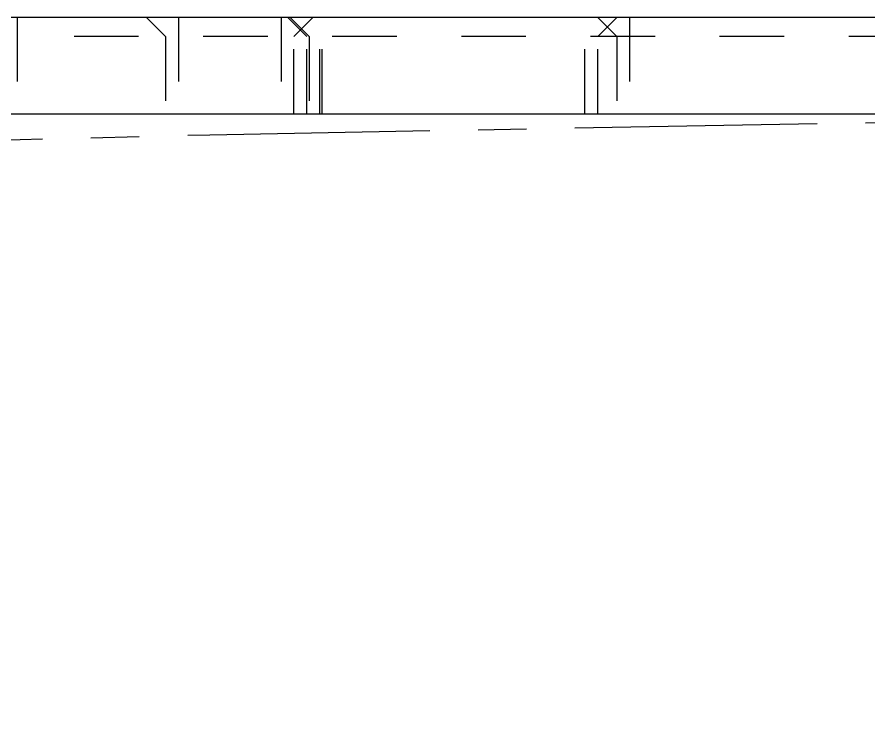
# Model space of a CAD drawing. Header units: inches. Extents: x 1246 to 1707, y -383 to -57.
# Drawn here: x 1445.9 to 1459.1, y -307.25 to -296.39 of the extents above; entities that cross this region are included whole.
import ezdxf

# ---------------------------------------------------------------- set-up
doc = ezdxf.new("R2010")
doc.units = ezdxf.units.IN
doc.header["$LTSCALE"] = 10
doc.header["$MEASUREMENT"] = 0
doc.linetypes.add('CENTER', pattern=[0.6, 0.375, -0.075, 0.075, -0.075])
doc.linetypes.add('HIDDEN', pattern=[0.2, 0.1, -0.1])
doc.layers.get('0').update_dxf_attribs({"linetype": 'CONTINUOUS'})
doc.layers.add('DEFAULT_2', color=8, linetype='HIDDEN')

msp = doc.modelspace()

# ---------------------------------------------------------------- linework, layer by layer
at = {"color": 7, "linetype": 'Continuous'}
for p, q in [((1319.631, -296.386), (1637.927, -296.386)), ((1319.631, -297.886), (1637.927, -297.886))]:
    msp.add_line(p, q, dxfattribs=at)
at = {"linetype": 'CENTER'}
msp.add_arc((1478.779, -1654.649), 1356.763, 83.263712, 96.736288, dxfattribs=at)
at = {"layer": 'DEFAULT_2', "color": 8, "linetype": 'HIDDEN'}
for p, q in [((1445.902, -296.386), (1445.902, -297.886)), ((1448.202, -296.686), (1447.902, -296.386)), ((1448.402, -296.386), (1448.402, -297.886)), ((1449.992, -296.386), (1449.992, -297.886)), ((1450.392, -296.686), (1450.092, -296.386)), ((1450.427, -296.686), (1450.127, -296.386)), ((1450.492, -296.386), (1450.192, -296.686)), ((1450.592, -297.886), (1450.592, -296.386)), ((1450.627, -297.886), (1450.627, -296.386)), ((1454.697, -297.886), (1454.697, -296.386)), ((1455.192, -296.686), (1454.892, -296.386)), ((1454.897, -296.686), (1455.197, -296.386)), ((1455.392, -296.386), (1455.392, -297.886)), ((1613.786, -296.686), (1326.897, -296.686)), ((1448.202, -296.686), (1448.202, -297.886)), ((1450.192, -297.886), (1450.192, -296.686)), ((1450.392, -297.886), (1450.392, -296.686)), ((1450.427, -296.686), (1450.427, -297.886)), ((1454.897, -297.886), (1454.897, -296.686)), ((1455.192, -296.686), (1455.192, -297.886))]:
    msp.add_line(p, q, dxfattribs=at)

doc.saveas('drawing.dxf')
